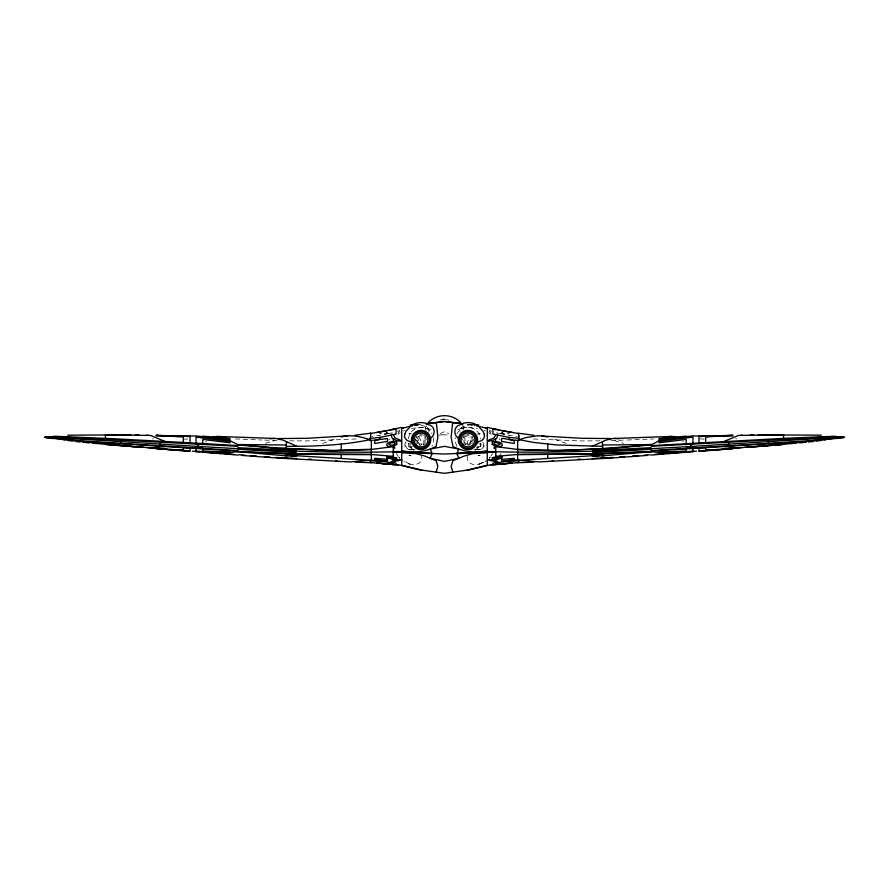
<?xml version="1.0" encoding="UTF-8"?>
<svg xmlns="http://www.w3.org/2000/svg" width="889" height="889" viewBox="0 0 889 889"><rect width="100%" height="100%" fill="white"/><g stroke="black" fill="none" stroke-linecap="round" stroke-linejoin="round"><path stroke-width="0.67" stroke-dasharray="4.45 3.33" d="M467.403 456.235C465.425 463.413 474.47 466.203 479.804 463.88M423.664 444.644L424.086 438.51L425.653 436.988M494.284 448.945L494.628 446.256M469.425 444.644L470.837 439.155L472.548 436.888M467.047 444.644L467.414 441.8L470.237 436.888M462.536 424.953L464.114 427.598L462.202 426.098M463.491 428.887L463.925 426.753M428.82 432.276C431.021 426.598 420.73 425.031 417.03 424.553M405.328 442.1L404.828 445.956L407.184 449.045M410.085 443.255L410.085 446.034L412.485 447.423L410.551 447.423M462.958 430.132L463.347 429.198M492.673 453.412L490.717 456.435M501.018 453.601L499.218 456.079M397.983 433.187L399.994 430.732M489.517 458.057L490.139 457.235L489.317 458.279M205.77 441.989L206.37 441.322M389.827 438.922L388.826 439.922M397.539 431.687L399.517 429.965M397.961 434.31L400.228 432.665M471.97 424.553C468.259 425.042 457.979 426.587 460.18 432.276M479.36 464.069L485.294 461.402M481.816 449.045L484.172 445.956L483.672 442.1M484.961 461.669L487.316 459.846M479.271 464.091L485.116 461.48M426.798 426.098C424.153 428.642 425.209 425.398 425.509 428.887M460.824 428.709L466.292 427.287L477.426 428.454M387.693 432.254L384.448 434.076L392.36 432.943L379.581 435.399M322.707 443.411L334.153 439.355M403.473 430.921L404.706 430.476M457.857 429.865L460.891 428.498L462.536 425.409M153.386 438.666L152.452 438.977M439.955 420.175L444.5 418.608L449.045 420.175M442.3 419.93L444.5 419.175L446.7 419.93M386.804 432.221L386.048 432.465M265.411 443.289L274.668 440.6M413.985 425.831L415.063 425.531M264.722 440.044L278.079 440.755M416.441 425.186L421.042 424.431M411.574 428.454L422.708 427.287L428.176 428.709M414.285 425.575L418.763 424.698M418.763 424.731L417.008 424.942M379.336 433.854L381.625 433.421M385.915 433.454L388.149 433.365M376.736 435.677L379.581 435.521M416.152 424.942L418.763 424.486M371.724 436.566L372.936 436.377M477.349 434.043L480.127 433.665L477.949 433.665M410.718 455.357L408.873 455.613L411.051 455.613M480.56 449.578L478.449 449.756M442.655 434.777L450.29 435.11M440.233 433.376L441.144 433.287A4.745 4.745 0 0 1 447.856 433.287L448.767 433.376M442.489 434.799L438.71 435.11M356.233 438.966L307.294 440.922L288.981 440.822M183.334 439.21L189.346 438.899M610.921 440.755L624.278 440.044M627.112 440.022L653.615 438.944M600.019 440.822L581.706 440.922L532.767 438.966M411.051 433.665L408.873 433.665L411.651 434.043M478.449 447.423L476.515 447.423L478.915 446.034L478.915 443.255M410.551 449.756L408.44 449.578M477.949 455.613L480.127 455.613L478.282 455.357M235.385 438.944L261.888 440.022M699.654 438.899L704.099 439.122M500.851 433.365L504.552 434.076L496.64 432.943L509.419 435.399M471.992 424.942L467.958 424.431M409.196 463.88C414.53 466.203 423.575 463.413 421.597 456.235M466.992 424.22L474.715 425.575M516.064 436.377L517.276 436.566M470.237 424.742L472.559 425.186M470.237 424.486L472.848 424.942M512.264 435.677L509.419 435.521M507.375 433.421L509.664 433.854M614.332 440.6L623.589 443.289M473.937 425.531L475.015 425.831M502.952 432.465L502.196 432.221M736.548 438.977L735.614 438.666M554.692 439.299L566.293 443.411M431.143 429.865L428.109 428.498L426.464 425.409M484.294 430.476L485.527 430.921M501.307 432.254L503.085 433.454M408.918 463.769L409.729 464.091M409.64 464.069L401.684 459.846M488.772 432.665L491.039 434.31M403.884 461.48L404.528 461.936M489.006 430.732L491.017 433.187M489.483 429.965L491.461 431.687M463.347 436.988L464.914 438.51L465.336 444.644M500.174 439.922L499.174 438.922M682.63 441.322L683.23 441.989M399.683 458.279L398.861 457.235L399.483 458.057M418.763 436.888L421.586 441.8L421.953 444.644M416.452 436.888L418.163 439.155L419.575 444.644M398.283 456.435L396.327 453.412M425.653 429.198L426.042 430.132M394.716 448.945L394.372 446.256M394.583 444.644L395.06 448.378M475.204 450.334A12.635 12.635 0 0 0 480.171 443.244A5.112 5.078 -90 0 1 473.926 449.578M457.024 446.289A12.635 12.635 0 0 1 455.524 437.777M457.024 433.654A12.635 12.635 0 0 1 480.549 438.877M473.07 438.61A5.29 5.29 0 0 1 473.07 441.344M472.537 442.622A5.29 5.29 0 0 1 471.703 443.711M469.336 445.078A5.29 5.29 0 0 1 467.958 445.267M465.325 444.556A5.29 5.29 0 0 1 463.391 442.622M462.68 439.977A5.29 5.29 0 0 1 462.858 438.61M463.391 437.332A5.29 5.29 0 0 1 465.325 435.399M466.592 434.865A5.29 5.29 0 0 1 469.336 434.865M471.703 436.243A5.29 5.29 0 0 1 472.537 437.332M470.159 444.644A5.112 5.078 -90 0 1 473.926 439.699M480.838 443.255A2.778 2.767 -90 0 1 476.493 446.6M482.849 442.089A5.112 5.078 -90 0 1 480.993 449.067M479.76 449.578A5.112 5.078 -90 0 1 475.904 449.067M433.476 437.777A12.635 12.635 0 0 1 431.976 446.289M413.796 450.334A12.635 12.635 0 0 1 408.829 443.244A5.112 5.078 -90 0 0 415.074 449.578M408.451 438.877A12.635 12.635 0 0 1 431.976 433.654M425.609 442.622A5.29 5.29 0 0 1 423.675 444.556M421.042 445.267A5.29 5.29 0 0 1 419.664 445.078M417.297 443.711A5.29 5.29 0 0 1 416.463 442.622M415.93 441.344A5.29 5.29 0 0 1 415.93 438.61M416.463 437.332A5.29 5.29 0 0 1 417.297 436.243M419.664 434.865A5.29 5.29 0 0 1 422.408 434.865M423.675 435.399A5.29 5.29 0 0 1 425.609 437.332M426.142 438.61A5.29 5.29 0 0 1 426.32 439.977M413.096 449.067A5.112 5.078 -90 0 1 409.24 449.578M408.007 449.067A5.112 5.078 -90 0 1 406.151 442.089M412.507 446.6A2.778 2.767 -90 0 1 408.162 443.255M415.074 439.699A5.112 5.078 -90 0 1 418.841 444.644M494.395 444.644L493.906 448.423L494.417 444.644M464.98 442.966A4.223 4.223 0 0 0 472.048 441.066A4.223 4.223 0 0 0 466.869 435.899A4.223 4.223 0 0 0 464.98 442.966M418.052 442.966A4.223 4.223 0 0 0 425.12 441.066A4.223 4.223 0 0 0 419.941 435.899A4.223 4.223 0 0 0 418.052 442.966"/><path stroke-width="1.33" d="M391.149 435.199L392.216 438.133L395.005 439.822A67.597 13.468 -12 0 0 398.183 440.733L400.55 441.255L400.294 440.066L394.927 437.888L393.494 434.632M393.405 439.022L393.371 442.022M497.851 462.447A69.064 7.168 -7.9 0 0 496.784 461.158L495.595 460.735L495.629 459.146M371.358 449.634L332.453 450.756L295.904 449.101L295.704 451.434L295.904 453.935L371.358 454.301M517.642 449.634L556.547 450.756L593.096 449.101L593.296 451.434L593.096 453.935L517.642 454.301M477.271 442.466L477.604 439.977A9.646 9.646 0 0 0 458.646 437.477C456.201 445.356 465.814 452.723 472.781 448.323C476.315 446.122 476.648 441.489 481.16 440.766C483.483 439.677 485.161 436.81 484.227 434.288M495.506 435.266L493.951 437.988L488.706 440.066L488.45 441.255L490.817 440.733A67.597 13.468 12 0 0 493.995 439.822L496.784 438.133L497.851 435.199M286.514 441.744L286.258 447.778M54.107 436.766L54.107 438.61M243.708 445.1L278.079 448.067L286.214 448.012M519.009 460.858L519.009 459.835L510.042 460.435L508.741 461.313L492.951 463.125L492.951 464.836L518.354 462.558L519.009 460.858L508.741 461.313M110.169 444.067L107.302 444.044M404.773 434.288C403.839 436.81 405.517 439.677 407.84 440.766C412.374 441.489 412.674 446.1 416.219 448.323C423.186 452.723 432.799 445.356 430.354 437.477A9.646 9.646 0 0 0 411.396 439.977L411.729 442.466M370.946 433.21L369.991 440.644C372.869 439.455 380.014 441.4 380.259 437.377L369.991 438.366M669.962 453.634L651.381 451.712L602.853 453.834L602.486 457.413M404.773 434.288L405.951 431.265L408.473 428.565M834.893 438.61L834.893 436.766M432.054 453.646L430.254 458.302L444.5 461.402L458.746 458.302L456.946 453.646L458.746 449.023L444.5 446.345L430.254 449.023L432.054 453.646A548.88 72.376 14.8 0 1 422.131 453.146L419.297 452.968L422.131 453.146A563.926 61.141 -7.6 0 1 432.054 453.412M436.199 472.148L437.888 466.147L436.021 460.658L424.842 456.035L415.941 453.646L401.728 452.779L401.728 465.203L421.853 470.103M371.369 462.736L355.1 462.124M843.694 437.466L833.849 436.721L651.115 446.256L651.381 444.533C659.371 441.555 666.85 434.277 676.018 436.966M219.038 453.634L237.619 451.712L237.885 450.612L79.31 440.866L44.45 437.288M430.454 438.266C436.31 434.721 435.01 425.264 427.865 424.598M409.096 428.031L409.662 427.698M518.054 433.21L533.9 435.232M843.872 437.455L809.69 440.866L651.115 450.612L651.381 451.712L602.486 455.846M844.35 437.332L809.546 441.233L651.381 451.023M491.695 464.514L470.237 469.67L444.5 473.337L418.763 469.67L397.305 464.514M490.872 465.091L503.085 463.658M412.307 424.853L416.519 423.108L421.042 422.519L425.553 423.108M724.313 441.311L738.481 435.432L753.883 435.188M592.118 446.311L606.109 440.099L612.999 438.499L671.295 436.432M396.761 444.433C384.081 450.779 382.67 440.322 396.761 441.611L396.761 444.422M393.494 462.78A66.931 6.945 7.9 0 1 394.116 461.747L394.527 461.524A66.442 7.134 7.6 0 1 399.172 460.48L400.55 459.735L395.961 460.224A68.731 7.379 7.6 0 0 393.405 460.735L392.216 461.158A69.064 7.168 7.9 0 0 391.149 462.447M341.143 437.021C350.688 434.188 360.723 436.61 369.868 439.711C342.487 445.378 314.384 446.389 286.514 446.356M391.727 445.322C392.805 445.422 396.394 443.867 394.749 442.544L390.949 442.866L388.737 444.278L391.727 445.622M432.543 423.475L433.121 423.32M844.55 437.288C725.557 443.1 606.542 454.979 487.272 451.556L484.461 451.734A568.816 64.486 4.2 0 0 473.748 452.634L471.037 452.879L473.748 452.69A547.913 74.82 -15.5 0 0 484.461 451.845L495.773 451.479M212.982 436.966L217.705 436.432L276.001 438.499L282.891 440.099L296.882 446.311M390.149 429.843L401.728 427.42M426.287 423.62L436.321 422.719L437.888 437.221L436.021 446.489C425.453 452.001 413.363 453.279 401.728 450.579L401.728 428.209L404.217 427.653M401.728 428.209L412.296 425.998M461.135 424.598C453.99 425.264 452.69 434.721 458.546 438.266M673.14 452.946L667.461 453.401M748.494 447.056L737.159 447.956L724.313 446.578M620.744 457.379L624.645 456.613L619.489 456.979M269.945 438.788L274.679 438.399M497.273 457.168L493.651 458.524L495.818 458.924L500.263 457.768L497.273 456.968M376.858 432.476L387.004 430.732M824.081 439.966L826.648 439.51M380.259 437.377L396.05 434.021L396.05 428.92L370.646 433.521M518.631 434.888L518.354 433.521L492.951 428.92L492.951 434.021L508.741 437.377L519.009 438.366M467.147 470.103L487.272 465.203L487.272 452.779L473.059 453.646L464.158 456.035L452.979 460.658L451.112 466.147L452.801 472.148M436.443 422.597L444.5 421.486L462.302 423.575M393.227 446.634L371.358 449.456M296.882 455.768L285.825 457.524L276.235 457.946L242.064 455.446M550.635 461.413L553.302 460.991M135.117 435.188L150.519 435.432L164.687 441.311M461.936 424.431L462.769 424.342M502.452 463.936L512.142 462.969L501.996 463.98M781.698 444.044L778.831 444.067M164.687 446.578L151.841 447.956L140.506 447.056M410.107 425.086L415.719 424.386M426.698 423.575L444.5 421.453L452.557 422.597M813.546 441.433L808.679 442.033M355.1 435.232L370.857 433.165M463.447 423.108L467.958 422.519L472.481 423.108L476.693 424.853M816.124 441.088L821.292 440.433M495.773 456.324L517.642 454.479M718.812 449.756L730.747 448.467L722.89 449.089M731.925 448.689L732.914 448.578M806.334 442.266L799.344 442.922M651.381 444.889L610.921 448.445L593.096 449.101M783.553 444.3L750.016 447.134L783.553 444.444L783.553 442.966M347.499 435.854L307.294 438.299L278.079 438.544M732.914 448.612L698.954 451.345M797.022 443.133L776.764 444.778M755.039 446.534L763.184 445.878M767.251 445.545L774.041 445M685.141 452.045L651.115 455.112M688.919 451.745L696.554 451.156M701.643 450.756L708.311 450.234M712.256 449.923L718.99 449.401M734.214 448.189L742.004 447.567M744.593 447.367L751.661 446.8M650.07 454.746L643.725 455.224M655.204 454.346L662.016 453.823M646.936 455.446L612.765 457.946L603.175 457.524L592.118 455.768M638.502 455.624L632.524 456.068M613.199 457.413L608.032 457.735M380.259 461.313L369.991 460.88L369.868 460.269L378.958 460.435L380.259 461.313L396.05 463.125L396.05 464.836L370.646 462.558L369.991 460.858M651.115 447.689L593.219 450.556M651.381 445.633L783.553 438.355L833.849 436.266L843.994 437.344M602.486 455.112L519.132 460.269L539.223 461.902L610.921 458.079M371.358 449.267L332.453 450.423L286.147 448.367M731.503 448.723L705.666 450.212L705.666 447.556L698.954 447.778L698.954 450.923L717.045 449.901M651.115 449.301L593.219 452.59M682.963 451.823L658.993 452.657L658.993 451.945L686.23 451.067L686.23 448.178L692.953 447.967L692.953 451.823M692.953 451.268L658.993 453.779L686.23 452.279M682.963 452.123L692.953 451.568M698.954 435.954L732.914 435.999M592.185 458.568L597.464 458.291M156.086 435.999L190.046 435.954M795.322 443.155L794.266 443.167M94.734 443.167L93.678 443.155M751.772 435.021L750.016 435.177L783.553 435.232M686.23 436.155L658.993 438.521L658.993 440.044L692.953 435.888L698.954 436.077M651.381 451.501L593.096 453.935M602.853 453.834L517.642 454.668M533.9 462.124L517.631 462.736M173.855 435.999L183.334 436.032M577.839 459.269L580.417 459.168M286.514 445.011L237.619 444.533L224.617 438.044L217.705 436.432M517.642 449.267L518.554 449.323C562.859 452.001 607.254 448.567 651.381 444.533L602.486 445.011M497.273 445.322L500.263 444.278L498.051 442.866L494.251 442.544C492.45 444.122 496.784 445.189 497.273 445.622M147.674 435.132L146.729 435.154M45.006 437.344L55.151 436.266L112.959 438.688L206.037 443.678L237.619 445.633L237.885 446.256L55.151 436.721L45.306 437.466M67.708 435.177L105.447 434.977M391.727 457.168L388.737 457.768L393.182 458.924L395.349 458.524L391.727 456.968M614.321 438.399L619.055 438.788M105.447 435.232L138.984 435.177L137.228 435.021M757.772 435.166L783.553 435.088L783.553 438.355M393.227 451.479L404.539 451.734A568.816 64.486 -4.2 0 1 415.252 452.634L417.963 452.879L415.252 452.634A547.913 74.82 15.5 0 1 404.539 451.845L401.728 451.579C282.68 455.068 163.92 442.911 45.128 437.455M783.553 434.977L821.292 435.177M393.227 451.668L444.5 454.057L495.773 451.668M131.228 435.166L105.447 435.088L105.447 438.355M286.514 455.846L237.619 451.712L296.348 454.257L371.358 454.668M602.853 448.367L602.486 446.356L556.547 444.945L533.9 442.455L519.132 439.711L518.843 436.632M610.921 438.544L581.706 438.299L537.589 435.766L526.799 437.377L519.132 439.711L519.009 440.644C516.131 439.455 508.986 441.4 508.741 437.377M742.271 435.154L741.326 435.132M295.781 450.556L237.885 447.689M295.904 449.101L278.079 448.445L237.619 444.889M295.904 453.935L237.619 451.501M715.145 435.999L705.666 436.032M308.583 459.168L311.161 459.269M202.77 436.155L230.007 438.521L230.007 440.044L196.047 435.888L190.046 436.077M371.358 454.479L393.227 456.324M473.281 424.386L478.893 425.086M295.781 452.59L237.885 449.301M291.536 458.291L296.815 458.568M196.047 451.268L230.007 452.657L230.007 451.945L202.77 451.067L202.77 448.178L196.047 447.967L196.047 451.823M171.955 449.901L190.046 450.923L190.046 447.778L183.334 447.556L183.334 450.212L157.497 448.723M196.047 451.568L230.007 453.779L202.77 452.279M280.968 457.735L275.801 457.413M237.619 451.023L79.454 441.233L44.65 437.332M278.079 458.079L349.777 461.902L369.868 460.269L286.514 455.112L286.147 453.834M256.477 456.068L250.498 455.624M269.511 456.979L264.355 456.613L268.256 457.379M245.275 455.224L238.93 454.746M221.539 453.401L215.86 452.946M226.984 453.823L233.796 454.346M170.01 449.401L176.744 449.923M180.689 450.234L187.357 450.756M192.446 451.156L200.081 451.745M203.859 452.045L237.885 455.112M137.339 446.8L144.407 447.367M146.996 447.567L154.786 448.189M166.11 449.089L158.253 448.467L170.188 449.756M112.236 444.778L91.978 443.133M114.959 445L121.749 445.545M125.816 445.878L133.961 446.534M156.086 448.612L190.046 451.345M517.642 449.456L495.773 446.634M105.447 444.3L138.984 447.134L105.447 444.444L105.447 442.966M242.064 444.945L237.619 444.533L237.63 445.667M89.656 442.922L82.666 442.266M80.321 442.033L75.454 441.433M156.086 448.578L157.075 448.689M541.501 435.854L547.857 437.021M426.231 424.342L427.064 424.431M387.004 463.98L376.858 462.969L386.548 463.936M67.708 440.433L72.876 441.088M462.713 423.62L452.679 422.719L451.112 437.221L452.979 446.489C463.547 452.001 475.637 453.279 487.272 450.579L487.272 428.209L484.783 427.653M335.698 460.991L338.365 461.413M385.915 463.658L398.128 465.091M62.352 439.51L64.919 439.966M512.142 432.476L501.996 430.732M487.272 427.42L498.851 429.843M476.704 425.998L487.272 428.209M455.879 423.32L456.457 423.475M492.239 444.433C504.874 450.712 506.341 440.611 492.239 441.611L492.239 444.422M479.338 427.698L479.904 428.031M480.527 428.565L483.049 431.265L484.227 434.288M518.654 434.988L518.732 435.621M518.743 435.743L518.832 436.488M393.371 459.146L393.405 460.735M495.629 442.022L495.595 439.022M495.506 434.632L495.506 435.221M836.838 437.821L836.838 438.733M816.324 437.61L816.324 440.311M768.418 439.844L768.418 443.4M728.624 441.833L728.624 445.822M690.797 443.911L690.797 448.145M602.486 441.744L602.486 446.356M547.791 444L547.791 450.345M547.791 454.368L547.791 458.38M517.642 440.5L517.642 459.88M498.851 464.102L495.573 464.514M495.773 445.367L495.773 457.146M495.573 429.131L495.573 429.832M393.427 429.131L393.427 429.832M393.427 464.514L390.149 464.102M393.227 445.367L393.227 457.146M371.358 440.5L371.358 459.88M341.209 444L341.209 450.345M341.209 454.368L341.209 458.38M286.514 455.112L286.514 457.413M198.203 443.911L198.203 448.145M160.376 441.833L160.376 445.822M120.582 439.844L120.582 443.4M72.676 437.61L72.676 440.311M52.162 437.821L52.162 438.733M456.946 453.646A548.88 72.376 -14.8 0 0 466.869 453.146L469.703 452.968L466.869 453.057A563.926 61.141 7.6 0 0 456.946 453.412M495.595 460.735A68.731 7.379 -7.6 0 0 493.039 460.224L488.45 459.735L489.828 460.48A66.442 7.134 -7.6 0 1 494.462 461.524L494.884 461.747A66.931 6.945 -7.9 0 1 495.506 462.78M428.52 422.286A22.603 22.592 0 0 1 460.48 422.286M376.58 439.944L374.791 440.633L374.791 443.433L387.448 441.444L387.448 438.555L376.58 439.944M493.773 457.402L492.239 457.802L492.239 459.457C500.329 460.613 509.386 454.368 493.773 457.402M501.763 459.302L501.552 460.802L503.574 460.835L514.209 459.791L514.209 458.324L501.763 459.302M673.906 439.466L658.993 441.4L658.993 442.789L686.23 439.422L686.23 444.511L692.953 443.855L692.953 437.121L673.906 439.466M707.922 436.81L705.666 437.044L705.666 442.589L698.954 443.267L698.954 436.566L732.914 435.254L707.922 436.81M386.804 456.557L386.748 458.113L396.761 459.457L396.761 457.802L386.804 456.557M503.574 438.455L501.552 438.555L501.552 441.444L514.209 443.433L514.209 440.633L503.574 438.455M386.804 460.791L374.791 459.791L374.791 458.324L387.448 459.346L387.448 460.802L386.804 460.791M157.575 435.354L156.086 435.254L183.334 437.044L183.334 442.589L190.046 443.267L190.046 436.566L157.575 435.354M196.791 437.199L196.047 437.121L196.047 443.855L202.77 444.511L202.77 439.422L230.007 442.789L230.007 441.4L196.791 437.199M462.002 445.934A8.434 8.434 0 0 0 476.104 442.155A8.434 8.434 0 0 0 465.78 431.832A8.434 8.434 0 0 0 462.002 445.934M463.036 444.911A6.968 6.968 0 0 0 474.693 441.777A6.968 6.968 0 0 0 466.158 433.243A6.968 6.968 0 0 0 463.036 444.911M416.108 444.911A6.968 6.968 0 0 0 427.776 441.777A6.968 6.968 0 0 0 419.23 433.243A6.968 6.968 0 0 0 416.108 444.911M415.074 445.934A8.434 8.434 0 0 0 429.176 442.155A8.434 8.434 0 0 0 418.852 431.832A8.434 8.434 0 0 0 415.074 445.934"/></g></svg>
